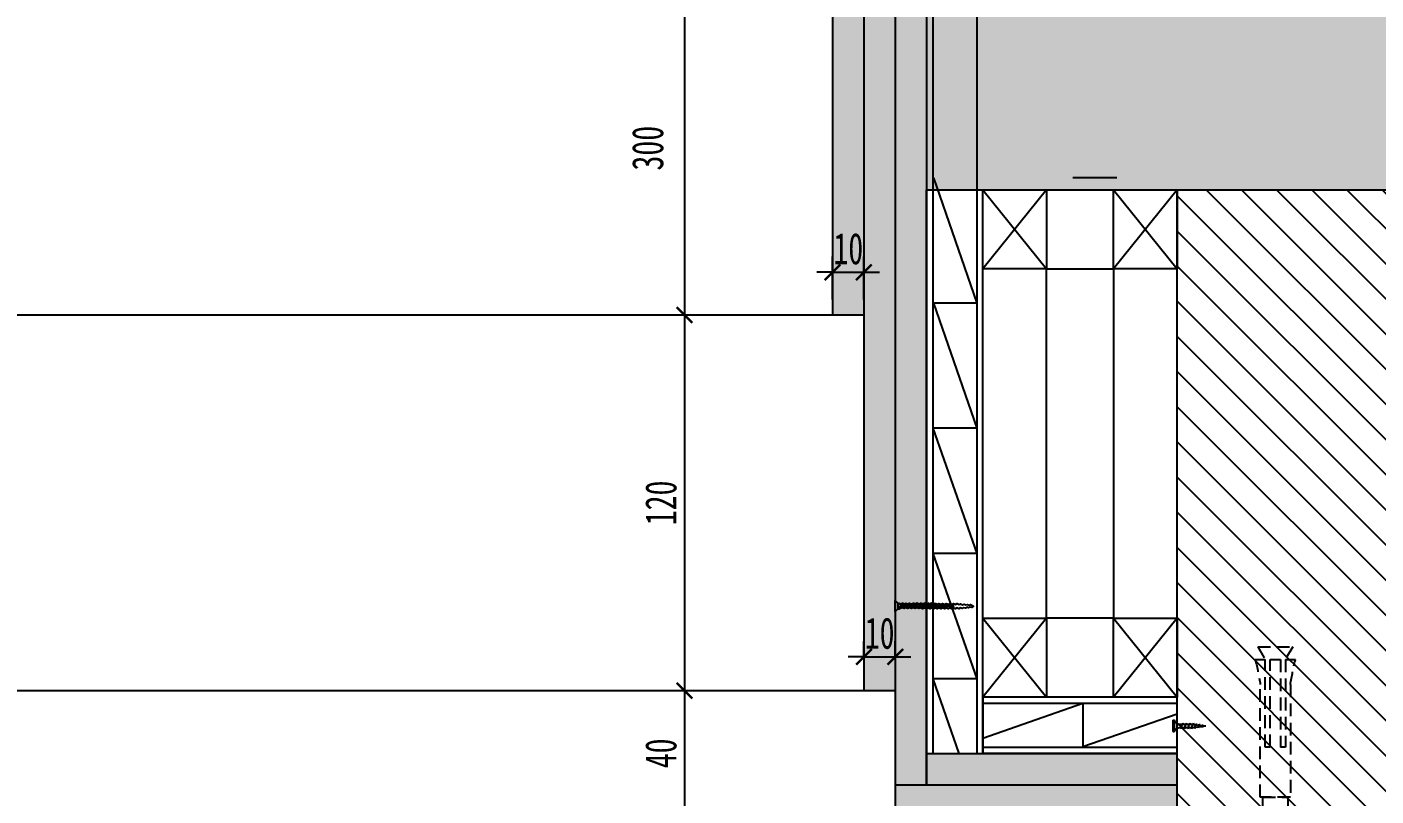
# Model space of a CAD drawing. Header units: millimetres. Extents: x 51249 to 2766742, y -599687 to -1280.
# Drawn here: x 73001.1 to 73431.8, y -119557.5 to -119311.9 of the extents above; entities that cross this region are included whole.
import ezdxf
from ezdxf.xclip import XClip

# ---------------------------------------------------------------- set-up
doc = ezdxf.new("R2010")
doc.units = ezdxf.units.MM
doc.header["$LTSCALE"] = 10
doc.header["$PDMODE"] = 3
doc.linetypes.add('DASHEDX2', pattern=[38.1, 25.4, -12.7])
for name, color, linetype in [('0-bh(填充)', 251, 'Continuous'), ('4-Fine(立面细线)', 251, 'Continuous'), ('4-Norm(立面正常)', 134, 'Continuous'), ('A-土建柱', 6, 'Continuous'), ('D-节点填充', 250, 'Continuous'), ('D-造型细线', 146, 'Continuous'), ('E-楼板、墙体', 6, 'Continuous'), ('E-立面填充', 250, 'Continuous'), ('E-立面轮廓线', 4, 'Continuous'), ('E-立面造型线', 3, 'Continuous'), ('E-顶面轮廓线', 4, 'Continuous'), ('PM-WALL-HAT', 8, 'Continuous'), ('W-尺寸', 5, 'Continuous')]:
    doc.layers.add(name, color=color, linetype=linetype)
doc.styles.add('DIM', font='SimSun.ttf', dxfattribs={"width": 0.7})
doc.dimstyles.new('5', dxfattribs={"dimscale": 5, "dimtxt": 2, "dimasz": 1, "dimexe": 1, "dimexo": 1, "dimgap": 0.5, "dimtad": 1, "dimdec": 0, "dimrnd": 5, "dimzin": 0, "dimdsep": 46, "dimtxsty": 'DIM', "dimblk": 'ARCHTICK', "dimcen": 0, "dimclrd": 5, "dimclre": 5, "dimclrt": 35, "dimadec": 0, "dimazin": 0, "dimtfac": 0.5, "dimtdec": 0, "dimtix": 1, "dimtmove": 2, "dimatfit": 2, "dimldrblk": 'A', "dimfxl": 0, "dimtolj": 1, "dimtzin": 0, "dimlwd": -1, "dimlwe": -1, "dimarcsym": 0})

# ---------------------------------------------------------------- blocks, each defined once
blk = doc.blocks.new('QBLOCK2009062415473686')
at = {"color": 251}
for p, q in [((-0.32, 7.74), (-0.06, 9.79)), ((0.18, 7.9), (-0.06, 9.79)), ((0.7, 7.74), (0.45, 8)), ((-1.66, 1.63), (-1.41, 1.77)), ((-1.66, 1.63), (-1.41, 1.77)), ((-1.66, 1.63), (-1.41, 1.38)), ((-1.66, 1.63), (-1.41, 1.38)), ((-1.49, 3.52), (-1.24, 3.66)), ((-1.49, 3.52), (-1.24, 3.27)), ((-1.41, 1.38), (1.29, 2.28)), ((-1.41, -0.7), (1.29, 0.2)), ((-1.24, 3.27), (1.01, 4.02)), ((-1.11, 5.53), (-0.86, 5.67)), ((-1.11, 5.53), (-0.86, 5.28)), ((-0.96, 2.59), (-0.86, 3.39)), ((-0.96, 1.76), (-0.96, 2.59)), ((-0.96, -0.15), (-0.96, 1.53)), ((-0.86, 5.28), (0.71, 5.8)), ((-0.81, 3.81), (-0.61, 5.36)), ((-0.74, 7.54), (-0.49, 7.68)), ((-0.74, 7.54), (-0.49, 7.28)), ((-0.56, 5.77), (-0.37, 7.32)), ((-0.49, 7.28), (0.45, 7.6)), ((0.4, 6.1), (0.22, 7.52)), ((0.7, 7.74), (0.45, 7.6)), ((0.63, 4.29), (0.45, 5.72)), ((0.84, 2.59), (0.68, 3.91)), ((0.96, 5.95), (0.71, 6.2)), ((0.96, 5.95), (0.71, 5.8)), ((0.84, 2.59), (0.84, 2.37)), ((0.84, 2.13), (0.84, 0.45)), ((0.84, 0.05), (0.84, -1.63)), ((1.26, 4.17), (1.01, 4.42)), ((1.26, 4.17), (1.01, 4.02)), ((1.54, 2.43), (1.29, 2.68)), ((1.54, 2.43), (1.29, 2.68)), ((1.54, 2.43), (1.29, 2.28)), ((1.54, 2.43), (1.29, 2.28)), ((1.54, 0.35), (1.29, 0.6)), ((1.54, 0.35), (1.29, 0.2)), ((-1.66, -0.45), (-1.41, -0.31)), ((-1.66, -0.45), (-1.41, -0.7)), ((-1.66, -2.53), (-1.41, -2.39)), ((-1.66, -2.53), (-1.41, -2.39)), ((-1.66, -2.53), (-1.41, -2.78)), ((-1.66, -2.53), (-1.41, -2.78)), ((-1.66, -4.61), (-1.41, -4.47)), ((-1.66, -4.61), (-1.41, -4.86)), ((-1.41, -2.78), (1.29, -1.88)), ((-1.41, -2.78), (1.29, -1.88)), ((-1.41, -4.86), (1.29, -3.96)), ((-0.96, -2.23), (-0.96, -0.55)), ((-0.96, -4.31), (-0.96, -2.63)), ((-0.9, -5.39), (-0.96, -4.71)), ((0.84, -1.41), (0.84, -1.63)), ((0.84, -2.03), (0.84, -3.71)), ((0.84, -4.11), (0.9, -5.39)), ((1.54, -1.73), (1.29, -1.48)), ((1.54, -1.73), (1.29, -1.48)), ((1.54, -1.73), (1.29, -1.88)), ((1.54, -1.73), (1.29, -1.88)), ((1.54, -3.81), (1.29, -3.56)), ((1.54, -3.81), (1.29, -3.96)), ((-3.4, -9.79), (-3.4, -8.99)), ((3.4, -8.99), (-3.4, -8.99)), ((3.4, -9.79), (-3.4, -9.79)), ((3.4, -9.79), (3.4, -8.99))]:
    blk.add_line(p, q, dxfattribs=at)
for centre, start, end in [((-4.83, -5.32), 291.38367, 359.0609), ((4.83, -5.32), 180.93916, 248.61639)]:
    blk.add_arc(centre, 3.94, start, end, dxfattribs=at)
blk = doc.blocks.new('g434t')
at = {"layer": '4-Fine(立面细线)', "color": 251, "linetype": 'DASHEDX2', "ltscale": 0.02}
for p, q in [((2366.13, 1133.62), (2366.13, 1119.62)), ((2366.13, 1133.62), (2371.13, 1130.62)), ((2371.13, 1134.62), (2371.13, 1130.62)), ((2426.13, 1132.62), (2381.13, 1132.62)), ((2426.13, 1120.62), (2426.13, 1132.62)), ((2436.13, 1132.61), (2435.13, 1132.03)), ((2441.5, 1134.62), (2436.75, 1134.62)), ((2442.13, 1132.61), (2443.13, 1131.62)), ((2446.13, 1131.62), (2443.13, 1131.62)), ((2443.13, 1131.62), (2443.13, 1121.62)), ((2447.13, 1130.62), (2446.13, 1131.62)), ((2446.13, 1121.62), (2446.13, 1131.62)), ((2406.13, 1130.62), (2371.13, 1130.62)), ((2406.13, 1128.62), (2371.13, 1128.62)), ((2371.13, 1128.62), (2371.13, 1124.62)), ((2406.13, 1128.62), (2406.13, 1130.62)), ((2441.42, 1130.62), (2436.83, 1130.62)), ((2447.13, 1130.62), (2447.13, 1122.62)), ((2366.13, 1119.62), (2371.13, 1122.62)), ((2371.13, 1124.62), (2406.13, 1124.62)), ((2371.13, 1122.62), (2406.13, 1122.62)), ((2371.13, 1122.62), (2371.13, 1118.62)), ((2381.13, 1120.62), (2426.13, 1120.62)), ((2406.13, 1122.62), (2406.13, 1124.62)), ((2436.13, 1120.65), (2435.13, 1121.22)), ((2436.75, 1122.62), (2441.5, 1122.62)), ((2442.13, 1120.65), (2443.13, 1121.62)), ((2443.13, 1121.62), (2446.13, 1121.62)), ((2447.13, 1122.62), (2446.13, 1121.62)), ((2441.42, 1118.62), (2436.83, 1118.62))]:
    blk.add_line(p, q, dxfattribs=at)
for points in [[(2431.13, 1116.62), (2433.13, 1116.62), (2433.13, 1136.62), (2431.13, 1136.62)], [(2431.13, 1121.62), (2431.13, 1131.62), (2426.13, 1131.62), (2426.13, 1121.62)], [(2433.13, 1120.62), (2435.13, 1120.62), (2435.13, 1132.62), (2433.13, 1132.62)]]:
    blk.add_lwpolyline(points, close=True, dxfattribs=at)
for centre, radius, start, end in [((2405.87, 1282.33), 151.74, 256.7643, 260.6158), ((2439.47, 1132.67), 3.34, 144.3427, 217.9547), ((2438.79, 1132.67), 3.34, 322.0453, 35.6573), ((2448.36, 1126.5), 12.24, 160.3368, 198.504), ((2429.9, 1126.5), 12.24, 341.496, 19.6632), ((2405.87, 970.91), 151.74, 99.3842, 103.2357), ((2439.47, 1120.67), 3.34, 144.3427, 217.9547), ((2438.79, 1120.67), 3.34, 322.0453, 35.6573)]:
    blk.add_arc(centre, radius, start, end, dxfattribs=at)
blk = doc.blocks.new('sddsdsd')
at = {"ltscale": 0.3}
for p, q in [((73276.94, -119706.29), (73276.94, -119676.62)), ((73284.94, -119706.29), (73284.94, -119676.62))]:
    blk.add_line(p, q, dxfattribs=at)
at = {"layer": '4-Fine(立面细线)', "color": 1, "xscale": -0.8, "yscale": 0.8, "zscale": 0.8, "rotation": 90}
blk.add_blockref('g434t', (74182.23, -117731.72, 0), dxfattribs=at)
blk = doc.blocks.new('dfgd')
at = {"layer": '0-bh(填充)', "color": 250}
for p, q in [((-12334.83, 1688.95), (-12333.87, 1689.3)), ((-12334.66, 1688.49), (-12333.99, 1688.74)), ((-12335.14, 1684.6), (-12333.51, 1685.19)), ((-12335.06, 1685.73), (-12333.6, 1686.27)), ((-12334.96, 1686.83), (-12333.71, 1687.29)), ((-12334.88, 1687.89), (-12333.79, 1688.3)), ((-12334.83, 1684.13), (-12333.78, 1684.52)), ((-12334.82, 1685.27), (-12333.8, 1685.65)), ((-12334.78, 1686.38), (-12333.83, 1686.73)), ((-12334.74, 1687.43), (-12333.93, 1687.73)), ((-12335.24, 1679.92), (-12333.49, 1680.52)), ((-12335.22, 1682.27), (-12333.47, 1682.87)), ((-12335.22, 1681.1), (-12333.47, 1681.7)), ((-12335.19, 1683.45), (-12333.44, 1684.04)), ((-12334.95, 1680.61), (-12333.76, 1681.01)), ((-12334.95, 1679.43), (-12333.78, 1679.85)), ((-12334.93, 1682.96), (-12333.74, 1683.36)), ((-12334.93, 1681.77), (-12333.76, 1682.19)), ((-12335.24, 1678.75), (-12333.49, 1679.35)), ((-12335.2, 1677.46), (-12333.71, 1677.98)), ((-12335.05, 1675.76), (-12333.73, 1676.21)), ((-12335.04, 1676.93), (-12334, 1677.3)), ((-12334.95, 1678.26), (-12333.78, 1678.68)), ((-12334.9, 1676.4), (-12333.72, 1676.81)), ((-12334.9, 1675.22), (-12333.74, 1675.64)), ((-12335.05, 1674.6), (-12333.73, 1675.05)), ((-12335.05, 1673.42), (-12333.74, 1673.88)), ((-12335.05, 1672.26), (-12333.74, 1672.71)), ((-12334.9, 1674.05), (-12333.74, 1674.47)), ((-12334.9, 1672.89), (-12333.74, 1673.3)), ((-12334.32, 1671.94), (-12333.74, 1672.16))]:
    blk.add_line(p, q, dxfattribs=at)
at = {"layer": '4-Fine(立面细线)', "color": 251}
for p, q in [((-12335.19, 1671.65), (-12333.44, 1671.65)), ((-12333.44, 1671.65), (-12335.19, 1671.65)), ((-12333.44, 1671.65), (-12332.57, 1670.68))]:
    blk.add_line(p, q, dxfattribs=at)
for points in [[(-12335.18, 1684.58), (-12335.18, 1684.58), (-12334.89, 1685.26), (-12335.18, 1685.74), (-12334.89, 1686.42), (-12335.18, 1686.92), (-12334.89, 1687.59), (-12335.18, 1688.08), (-12334.89, 1688.77), (-12335.18, 1689.26), (-12334.82, 1689.94), (-12335.13, 1690.4), (-12334.8, 1691.08), (-12335.05, 1691.54), (-12334.76, 1692.19), (-12334.94, 1692.64), (-12334.72, 1693.24), (-12334.86, 1693.7), (-12334.64, 1694.3), (-12334.82, 1694.75), (-12334.3, 1695.68), (-12333.86, 1695.11), (-12333.97, 1694.55), (-12333.78, 1694.1), (-12333.92, 1693.54), (-12333.69, 1693.1), (-12333.81, 1692.54), (-12333.58, 1692.08), (-12333.78, 1691.46), (-12333.49, 1691), (-12333.77, 1690.33), (-12333.43, 1689.85), (-12333.7, 1689.18), (-12333.43, 1688.68), (-12333.72, 1688.01), (-12333.43, 1687.52), (-12333.72, 1686.84), (-12333.43, 1686.35), (-12333.72, 1685.67), (-12333.43, 1685.18), (-12333.72, 1684.53)], [(-12335.18, 1684.58), (-12334.83, 1684.13), (-12335.17, 1683.45)], [(-12333.72, 1684.53), (-12333.44, 1684.04), (-12333.71, 1683.39)], [(-12335.22, 1681.1), (-12334.95, 1680.61), (-12335.24, 1679.92), (-12334.95, 1679.43), (-12335.24, 1678.75)], [(-12335.19, 1683.45), (-12334.93, 1682.96), (-12335.22, 1682.27), (-12334.93, 1681.77), (-12335.22, 1681.1)], [(-12333.76, 1681.03), (-12333.49, 1680.54), (-12333.78, 1679.85), (-12333.49, 1679.36), (-12333.78, 1678.68)], [(-12333.74, 1683.38), (-12333.47, 1682.89), (-12333.76, 1682.2), (-12333.47, 1681.71), (-12333.76, 1681.03)], [(-12335.24, 1678.76), (-12334.97, 1678.27), (-12335.27, 1677.58), (-12334.97, 1677.08), (-12335.27, 1676.41)], [(-12335.27, 1674.08), (-12334.98, 1674.76), (-12335.27, 1675.25), (-12334.98, 1675.92), (-12335.27, 1676.42)], [(-12333.79, 1678.69), (-12333.52, 1678.2), (-12333.81, 1677.51), (-12333.52, 1677.02), (-12333.81, 1676.34)], [(-12333.81, 1676.34), (-12333.52, 1675.85), (-12333.81, 1675.18), (-12333.52, 1674.68), (-12333.81, 1674)], [(-12333.44, 1671.65), (-12333.44, 1671.65), (-12332.57, 1670.68), (-12336.07, 1670.68), (-12335.19, 1671.65)], [(-12335.27, 1674.08), (-12334.98, 1673.59), (-12335.27, 1672.91), (-12334.98, 1672.42), (-12335.19, 1671.93), (-12335.19, 1671.65)], [(-12333.81, 1674.01), (-12333.52, 1673.51), (-12333.81, 1672.84), (-12333.52, 1672.35), (-12333.44, 1671.99)], [(-12333.44, 1671.65), (-12333.44, 1671.99)]]:
    blk.add_lwpolyline(points, dxfattribs=at)
blk = doc.blocks.new('A$C59644628')
at = {"layer": 'D-造型细线', "elevation": 0}
blk.add_lwpolyline([(17.31, -3), (-3, -3), (-3, 22.22), (17.31, 22.22)], close=True, dxfattribs=at)
at = {"layer": 'D-造型细线', "color": 251, "elevation": 0}
for points in [[(17.31, 22.22), (-3, -3)], [(-3, 22.22), (17.31, -3)]]:
    blk.add_lwpolyline(points, dxfattribs=at)
blk = doc.blocks.new('A$C71B42928')
at = {"layer": 'D-节点填充', "ltscale": 0.15}
for p, q in [((2, 442, 0), (2, 0, 0)), ((16, 442, 0), (16, 0, 0)), ((2.25, 162.73, 0), (16, 122.73, 0)), ((16, 122.73, 0), (2, 122.73, 0)), ((2.25, 122.73, 0), (16, 82.73, 0)), ((2.25, 122.73, 0), (16, 82.73, 0)), ((2, 82.73, 0), (16, 42.73, 0)), ((16, 82.73, 0), (2, 82.73, 0)), ((2, 82.73, 0), (16, 42.73, 0)), ((16, 42.73, 0), (2, 42.73, 0)), ((2.25, 42.73, 0), (16, 2.73, 0))]:
    blk.add_line(p, q, dxfattribs=at)
at = {"layer": 'D-造型细线'}
for p, q in [((0, 0, 0), (0, 158.89, 0)), ((18, 0, 0), (18, 158.89, 0))]:
    blk.add_line(p, q, dxfattribs=at)
blk = doc.blocks.new('_ArchTick')
at = {"color": 0, "linetype": 'ByBlock', "const_width": 0.15}
blk.add_lwpolyline([(-0.5, -0.5), (0.5, 0.5)], dxfattribs=at)
blk = doc.blocks.new('*D892')
at = {"color": 5, "ltscale": 0.15}
for p, q in [((73226.19, -119103.87), (73205.99, -119103.87)), ((73210.99, -119103.87), (73210.99, -119403.87)), ((73230.99, -119403.87), (73205.99, -119403.87))]:
    blk.add_line(p, q, dxfattribs=at)
at = {"layer": 'Defpoints', "color": 0, "ltscale": 0.15}
for p in [(73231.19, -119103.87, 0), (73210.99, -119403.87), (73258.28, -119403.87)]:
    blk.add_point(p, dxfattribs=at)
at = {"color": 5, "ltscale": 0.15, "xscale": 5, "yscale": 5, "zscale": 5}
for p, rotation in [((73210.99, -119103.87), 90), ((73210.99, -119403.87), 270)]:
    blk.add_blockref('_ArchTick', p, dxfattribs=dict(at, rotation=rotation))
at = {"color": 35, "ltscale": 0.15, "insert": (73199.28, -119350.57), "char_height": 10, "attachment_point": 5, "rotation": 90, "style": 'DIM'}
blk.add_mtext('\\A1;300', dxfattribs=at)
blk = doc.blocks.new('A')
for p, q in [((-1.435, 1.148), (-1.09, 1.437)), ((-1.435, 1.148), (-0.369, 0)), ((-1.09, 1.437), (0, 0)), ((-0.369, 0), (-2.127, 0)), ((-1.435, -1.148), (-0.369, 0)), ((-1.09, -1.437), (0, 0)), ((-1.435, -1.148), (-1.09, -1.437))]:
    blk.add_line(p, q)
for points in [[(-1.435, 1.148), (-1.09, 1.437), (-0.369, 0), (0, 0)], [(-1.435, -1.148), (-1.09, -1.437), (-0.369, 0), (0, 0)]]:
    blk.add_solid(points)
blk = doc.blocks.new('*D893')
at = {"color": 5, "ltscale": 0.15}
for p, q in [((73230.99, -119403.87), (73205.99, -119403.87)), ((73210.99, -119403.87), (73210.99, -119523.87)), ((73230.99, -119523.87), (73205.99, -119523.87))]:
    blk.add_line(p, q, dxfattribs=at)
at = {"layer": 'Defpoints', "color": 0, "ltscale": 0.15}
for p in [(73258.28, -119403.87), (73210.99, -119523.87), (73263.31, -119523.87, 0)]:
    blk.add_point(p, dxfattribs=at)
at = {"color": 5, "ltscale": 0.15, "xscale": 5, "yscale": 5, "zscale": 5}
for p, rotation in [((73210.99, -119403.87), 90), ((73210.99, -119523.87), 270)]:
    blk.add_blockref('_ArchTick', p, dxfattribs=dict(at, rotation=rotation))
at = {"color": 35, "ltscale": 0.15, "insert": (73203.49, -119463.87), "char_height": 10, "attachment_point": 5, "rotation": 90, "style": 'DIM'}
blk.add_mtext('\\A1;120', dxfattribs=at)
blk = doc.blocks.new('*D894')
at = {"color": 5, "ltscale": 0.15}
for p, q in [((73230.99, -119523.87), (73205.99, -119523.87)), ((73210.99, -119523.87), (73210.99, -119563.87)), ((73230.99, -119563.87), (73205.99, -119563.87))]:
    blk.add_line(p, q, dxfattribs=at)
at = {"layer": 'Defpoints', "color": 0, "ltscale": 0.15}
for p in [(73263.31, -119523.87, 0), (73210.99, -119563.87), (73267.13, -119563.87, 0)]:
    blk.add_point(p, dxfattribs=at)
at = {"color": 5, "ltscale": 0.15, "xscale": 5, "yscale": 5, "zscale": 5}
for p, rotation in [((73210.99, -119523.87), 90), ((73210.99, -119563.87), 270)]:
    blk.add_blockref('_ArchTick', p, dxfattribs=dict(at, rotation=rotation))
at = {"color": 35, "ltscale": 0.15, "insert": (73203.49, -119543.87), "char_height": 10, "attachment_point": 5, "rotation": 90, "style": 'DIM'}
blk.add_mtext('\\A1;40', dxfattribs=at)
blk = doc.blocks.new('*D896')
at = {"color": 5, "ltscale": 0.15}
for p, q in [((73258.28, -119398.87), (73258.28, -119385.22)), ((73268.28, -119398.87), (73268.28, -119385.22)), ((73258.28, -119390.22), (73253.28, -119390.22)), ((73258.28, -119390.22), (73268.28, -119390.22)), ((73268.28, -119390.22), (73273.28, -119390.22))]:
    blk.add_line(p, q, dxfattribs=at)
at = {"layer": 'Defpoints', "color": 0, "ltscale": 0.15}
for p in [(73268.28, -119390.22), (73258.28, -119403.87, 0), (73268.28, -119403.87, 0)]:
    blk.add_point(p, dxfattribs=at)
at = {"color": 5, "ltscale": 0.15, "xscale": 5, "yscale": 5, "zscale": 5}
blk.add_blockref('_ArchTick', (73258.28, -119390.22), dxfattribs=at)
at = {"color": 5, "ltscale": 0.15, "xscale": 5, "yscale": 5, "zscale": 5, "rotation": 180}
blk.add_blockref('_ArchTick', (73268.28, -119390.22), dxfattribs=at)
at = {"color": 35, "ltscale": 0.15, "insert": (73263.28, -119382.72), "char_height": 10, "attachment_point": 5, "style": 'DIM'}
blk.add_mtext('\\A1;10', dxfattribs=at)
blk = doc.blocks.new('*D897')
at = {"color": 5, "ltscale": 0.15}
for p, q in [((73268.28, -119513.03), (73268.28, -119508.03)), ((73278.28, -119513.03), (73278.28, -119508.03)), ((73268.28, -119513.03), (73263.28, -119513.03)), ((73268.28, -119513.03), (73278.28, -119513.03)), ((73278.28, -119513.03), (73283.28, -119513.03))]:
    blk.add_line(p, q, dxfattribs=at)
at = {"layer": 'Defpoints', "color": 0, "ltscale": 0.15}
for p in [(73278.28, -119513.03), (73268.28, -119516.22, 0), (73278.28, -119516.22, 0)]:
    blk.add_point(p, dxfattribs=at)
at = {"color": 5, "ltscale": 0.15, "xscale": 5, "yscale": 5, "zscale": 5}
blk.add_blockref('_ArchTick', (73268.28, -119513.03), dxfattribs=at)
at = {"color": 5, "ltscale": 0.15, "xscale": 5, "yscale": 5, "zscale": 5, "rotation": 180}
blk.add_blockref('_ArchTick', (73278.28, -119513.03), dxfattribs=at)
at = {"color": 35, "ltscale": 0.15, "insert": (73273.28, -119505.53), "char_height": 10, "attachment_point": 5, "style": 'DIM'}
blk.add_mtext('\\A1;10', dxfattribs=at)

msp = doc.modelspace()

# ---------------------------------------------------------------- hatches: boundary and pattern name
at = {"layer": '0-bh(填充)'}
h = msp.add_hatch(dxfattribs=at)
h.set_pattern_fill('CROSS', color=250, scale=2, style=0)
h.set_pattern_definition([(0, (73186.1726, -109026.045), (3.175, 3.175), [1.5875, -4.7625]), (90, (73186.9664, -109026.8387), (-3.175, 3.175), [1.5875, -4.7625])])
h.paths.add_polyline_path([(73368.29, -119553.87), (73278.28, -119553.87), (73278.28, -119563.87), (73322.98, -119563.87), (73322.98, -119563.87), (73348.28, -119563.87), (73358.28, -119563.87), (73368.29, -119563.87)])
h.paths.add_polyline_path([(73368.29, -119543.87), (73288.28, -119543.87), (73288.28, -119553.87), (73368.29, -119553.87)])
h.paths.add_polyline_path([(73258.28, -119095.87), (73238.28, -119095.87), (73238.28, -119093.87), (73008.28, -119093.87), (73008.28, -119103.87), (73258.28, -119103.87)])
h.paths.add_polyline_path([(73268.28, -119083.87), (73008.28, -119083.87), (73008.28, -119093.87), (73268.28, -119093.87)])
h.paths.add_polyline_path([(73278.28, -119083.87), (73268.28, -119083.87), (73268.28, -119108.68), (73268.71, -119108.42), (73269.39, -119108.71), (73269.88, -119108.42), (73270.56, -119108.71), (73271.04, -119108.42), (73271.72, -119108.72), (73272.21, -119108.42), (73272.9, -119108.72), (73273.39, -119108.45), (73274.06, -119108.74), (73274.55, -119108.45), (73275.24, -119108.74), (73275.73, -119108.47), (73276.41, -119108.77), (73276.9, -119108.47), (73277.59, -119108.77), (73278.28, -119108.39)])
h.paths.add_polyline_path([(73268.28, -119093.87), (73258.28, -119093.87), (73258.28, -119403.87), (73268.28, -119403.87)])
h.paths.add_polyline_path([(73265.32, -119111.12), (73265.32, -119107.62), (73266.28, -119108.5), (73266.28, -119110.25)], flags=16)
h.paths.add_polyline_path([(73278.28, -119108.39), (73277.59, -119108.77), (73276.9, -119108.47), (73276.41, -119108.77), (73275.73, -119108.47), (73275.24, -119108.74), (73274.55, -119108.45), (73274.06, -119108.74), (73273.39, -119108.45), (73272.9, -119108.72), (73272.21, -119108.42), (73271.72, -119108.72), (73271.04, -119108.42), (73270.56, -119108.71), (73269.88, -119108.42), (73269.39, -119108.71), (73268.71, -119108.42), (73268.28, -119108.68), (73268.28, -119403.87), (73268.28, -119523.87), (73278.28, -119523.87)])
h.paths.add_polyline_path([(73270.33, -119110.1), (73270.17, -119109.67), (73269.81, -119109.88)], flags=16)
h.paths.add_polyline_path([(73273.32, -119109.91), (73272.83, -119110.17), (73272.14, -119109.88), (73271.53, -119110.24), (73271.48, -119110.1), (73271.65, -119110.17), (73272.14, -119109.88), (73272.83, -119110.17), (73273.31, -119109.91), (73273.31, -119109.9)], flags=16)
h.paths.add_polyline_path([(73288.28, -119083.87), (73278.28, -119083.87), (73278.28, -119108.39), (73278.28, -119523.87), (73278.28, -119553.87), (73288.28, -119553.87), (73288.28, -119363.87)])
h.paths.add_polyline_path([(73285.84, -119496.16), (73285.85, -119496.17), (73285.86, -119496.17)], flags=16)
h.paths.add_polyline_path([(73282.35, -119496.16), (73282.84, -119495.87), (73283.52, -119496.16), (73283.9, -119495.94), (73284.44, -119497.55), (73284.61, -119497.62), (73284.99, -119497.4), (73284.94, -119497.26), (73285.1, -119497.33), (73284.49, -119497.69), (73284.44, -119497.55), (73283.94, -119497.33), (73283.34, -119497.69), (73283.29, -119497.55), (73282.77, -119497.33), (73282.17, -119497.69), (73282.12, -119497.55), (73281.6, -119497.33), (73281, -119497.69), (73280.95, -119497.55), (73280.44, -119497.33), (73279.81, -119497.7), (73279.24, -119497.7), (73279.24, -119495.83), (73280.02, -119496.16), (73280.51, -119495.87), (73281.18, -119496.16), (73281.67, -119495.87)], flags=16)
at = {"layer": 'E-立面填充', "ltscale": 0.15}
msp.add_hatch(color=256, dxfattribs=at).paths.add_polyline_path([(74031.74, -119083.87), (74031.74, -118963.87), (72189.36, -118963.87), (72189.36, -119083.87), (73288.28, -119083.87), (73288.28, -119363.87), (73688.28, -119363.87), (73688.28, -119083.87)])
at = {"layer": 'PM-WALL-HAT'}
h = msp.add_hatch(dxfattribs=at)
h.set_pattern_fill('ANSI31', color=256, scale=5, angle=-90, style=0)
h.set_pattern_definition([(315, (79506.863, -148718.366), (5.61266, 5.61266), [])])
h.paths.add_polyline_path([(73488.28, -119363.87), (73368.28, -119363.87), (73368.29, -119561.87), (73488.28, -119561.87)])

# ---------------------------------------------------------------- linework, layer by layer
at = {"layer": 'A-土建柱', "ltscale": 0.5}
msp.add_line((73368.29, -119591.54, 0), (73368.28, -119363.87, 0), dxfattribs=at)
at = {"layer": 'D-节点填充', "ltscale": 0.15}
for p, q in [((73290.28, -119080.76, 0), (73290.28, -119543.87, 0)), ((73304.28, -119080.76, 0), (73304.28, -119543.87, 0)), ((73290.53, -119360.04, 0), (73304.28, -119400.04, 0)), ((73290.53, -119360.04, 0), (73304.28, -119400.04, 0)), ((73348.98, -119360.04, 0), (73334.98, -119360.04, 0)), ((73304.28, -119400.04, 0), (73290.28, -119400.04, 0)), ((73290.53, -119400.04, 0), (73304.28, -119440.04, 0)), ((73290.53, -119400.04, 0), (73304.28, -119440.04, 0)), ((73290.28, -119440.04, 0), (73304.28, -119480.04, 0)), ((73304.28, -119440.04, 0), (73290.28, -119440.04, 0)), ((73290.28, -119440.04, 0), (73304.28, -119480.04, 0)), ((73304.28, -119480.04, 0), (73290.28, -119480.04, 0)), ((73290.28, -119480.04, 0), (73304.28, -119520.04, 0)), ((73304.28, -119520.04, 0), (73290.28, -119520.04, 0)), ((73290.28, -119520.04, 0), (73298.62, -119543.87, 0))]:
    msp.add_line(p, q, dxfattribs=at)
at = {"layer": 'D-造型细线'}
for p, q in [((73288.28, -119553.87, 0), (73288.28, -119363.87, 0)), ((73306.28, -119543.87, 0), (73306.28, -119363.87, 0))]:
    msp.add_line(p, q, dxfattribs=at)
at = {"layer": 'E-楼板、墙体'}
for p, q in [((73288.28, -119083.87, 0), (73288.28, -119363.87, 0)), ((73288.28, -119363.87, 0), (73688.28, -119363.87, 0))]:
    msp.add_line(p, q, dxfattribs=at)
at = {"layer": 'E-立面填充', "ltscale": 0.15, "elevation": 0}
msp.add_lwpolyline([(72189.36, -119083.87), (73288.28, -119083.87), (73288.28, -119363.87), (73688.28, -119363.87), (73688.28, -119083.87), (74031.74, -119083.87)], dxfattribs=at)
at = {"layer": 'E-立面轮廓线'}
for p, q in [((73288.28, -119543.87, 0), (73368.29, -119543.87, 0)), ((73278.28, -119553.87, 0), (73368.29, -119553.87, 0))]:
    msp.add_line(p, q, dxfattribs=at)
at = {"layer": 'E-立面造型线', "color": 146}
msp.add_line((73258.28, -119403.87, 0), (72815.51, -119403.87, 0), dxfattribs=at)
at = {"layer": 'E-立面造型线', "color": 251}
msp.add_line((73268.28, -119523.87, 0), (72815.51, -119523.87, 0), dxfattribs=at)
at = {"layer": 'E-顶面轮廓线'}
for p, q in [((73268.28, -119083.87, 0), (73268.28, -119403.87, 0)), ((73278.28, -119083.87, 0), (73278.28, -119523.87, 0)), ((73258.28, -119093.87, 0), (73258.28, -119403.87, 0)), ((73288.28, -119363.87, 0), (73288.28, -119553.87, 0)), ((73268.28, -119403.87, 0), (73258.28, -119403.87, 0)), ((73268.28, -119403.87, 0), (73268.28, -119523.87, 0)), ((73278.28, -119523.87, 0), (73268.28, -119523.87, 0)), ((73278.28, -119523.87, 0), (73278.28, -119563.87, 0))]:
    msp.add_line(p, q, dxfattribs=at)
at = {"layer": 'W-尺寸', "color": 146, "ltscale": 0.15, "elevation": 0}
msp.add_lwpolyline([(73326.59, -119389.09), (73347.98, -119389.09), (73347.98, -119500.66), (73326.59, -119500.66)], close=True, dxfattribs=at)

# ---------------------------------------------------------------- block references
at = {"layer": '4-Norm(立面正常)', "rotation": 270}
msp.add_blockref('dfgd', (71607.6, -131831.14, 0), dxfattribs=at)
at = {"layer": 'D-造型细线', "ltscale": 0.15}
msp.add_blockref('sddsdsd', (118.69, 114.75, 0), dxfattribs=at)
at = {"layer": 'D-造型细线', "xscale": -0.54, "yscale": 0.5399999999999999, "zscale": 0.5399999999999999, "rotation": 269.9999999987825}
msp.add_blockref('QBLOCK2009062415473686', (73372.14, -119535.08, 0), dxfattribs=at)
at = {"layer": 'W-尺寸', "color": 2, "ltscale": 0.15}
for p in [(73309.28, -119386.09), (73350.98, -119386.09, 0), (73309.28, -119522.87, 0), (73350.98, -119522.87, 0)]:
    msp.add_blockref('A$C59644628', p, dxfattribs=at)
ref = msp.add_blockref('A$C71B42928', (73380.91, -119543.87, 0), dxfattribs=dict(at, rotation=90))
XClip(ref).set_block_clipping_path([(-0.0000753806, 12.620820803), (17.9999246192, 74.6297624276)])

# ---------------------------------------------------------------- dimensions: what is measured, and where the dimension line sits
at = {"ltscale": 0.15}
dim = msp.add_linear_dim(base=(73210.99, -119403.87), p1=(73231.19, -119103.87, 0), p2=(73258.28, -119403.87), angle=90, dimstyle='5', dxfattribs=at)
dim.commit()
dim.dimension.update_dxf_attribs({"geometry": '*D892', "text_midpoint": (73199.28, -119350.57), "dimtype": 160})
for base, p1, p2, picture, middle in [((73268.28, -119390.22), (73258.28, -119403.87, 0), (73268.28, -119403.87, 0), '*D896', (73263.28, -119382.72)), ((73278.28, -119513.03), (73268.28, -119516.22, 0), (73278.28, -119516.22, 0), '*D897', (73273.28, -119505.53))]:
    dim = msp.add_linear_dim(base=base, p1=p1, p2=p2, dimstyle='5', dxfattribs=at)
    dim.commit()
    dim.dimension.update_dxf_attribs({"geometry": picture, "text_midpoint": middle})
for base, p1, p2, picture, middle in [((73210.99, -119523.87), (73258.28, -119403.87), (73263.31, -119523.87, 0), '*D893', (73203.49, -119463.87)), ((73210.99, -119563.87), (73263.31, -119523.87, 0), (73267.13, -119563.87, 0), '*D894', (73203.49, -119543.87))]:
    dim = msp.add_linear_dim(base=base, p1=p1, p2=p2, angle=90, dimstyle='5', dxfattribs=at)
    dim.commit()
    dim.dimension.update_dxf_attribs({"geometry": picture, "text_midpoint": middle})

doc.saveas('drawing.dxf')
